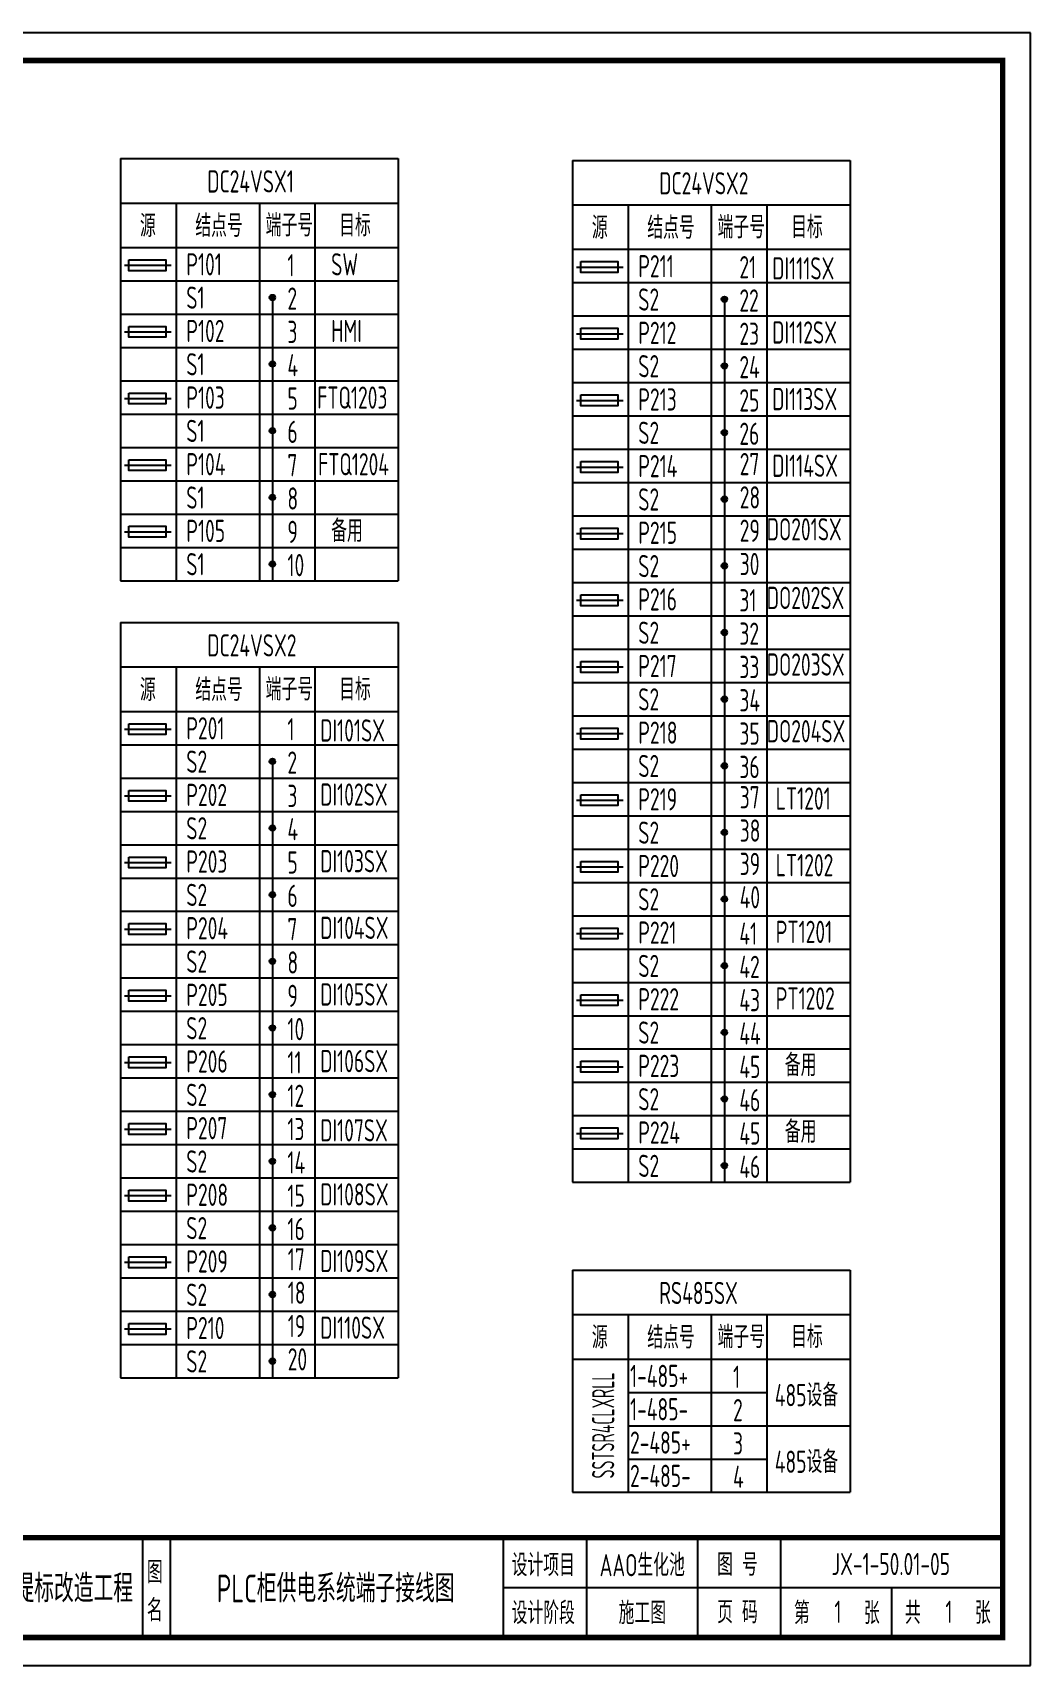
# Model space of a CAD drawing. Header units: millimetres. Extents: x 30557 to 235556, y -116603 to -73383.
# Drawn here: x 66181 to 67979, y -76323 to -73383 of the extents above; entities that cross this region are included whole.
import ezdxf
from ezdxf.enums import TextEntityAlignment as Align

# ---------------------------------------------------------------- set-up
doc = ezdxf.new("R2010")
doc.units = ezdxf.units.MM
doc.layers.add('_Drawing', color=7, linetype='Continuous', lineweight=25)
doc.layers.add('文本层', color=2, linetype='Continuous')
doc.styles.add('supcon', font='sceie.shx', dxfattribs={"width": 0.75, "height": 40, "bigfont": 'sceic.shx'})

# ---------------------------------------------------------------- blocks, each defined once
blk = doc.blocks.new('supcon图框')
at = {"linetype": 'Continuous'}
for p, q in [((6145.7, 4361.7), (1987.7, 4361.7)), ((6145.7, 1421.7), (6145.7, 4361.7)), ((1987.7, 1421.7), (6145.7, 1421.7))]:
    blk.add_line(p, q, dxfattribs=at)
for p, q in [((4545.7, 1651.7), (4545.7, 1471.7)), ((4595.7, 1651.7), (4595.7, 1471.7)), ((5195.7, 1651.7), (5195.7, 1471.7)), ((5345.7, 1651.7), (5345.7, 1471.7)), ((5545.7, 1651.7), (5545.7, 1471.7)), ((5695.7, 1651.7), (5695.7, 1471.7)), ((5195.7, 1561.7), (6095.7, 1561.7)), ((5895.7, 1561.7), (5895.7, 1471.7))]:
    blk.add_line(p, q)
at = {"linetype": 'Continuous', "const_width": 10}
blk.add_lwpolyline([(2195.7, 4311.7), (6095.7, 4311.7), (6095.7, 1471.7), (2195.7, 1471.7)], close=True, dxfattribs=at)
blk.add_lwpolyline([(2195.7, 1651.7), (6095.7, 1651.7)], dxfattribs=at)
at = {"style": 'supcon', "width": 0.75}
for s, p in [('设计项目', (5268, 1604.2)), ('图 号', (5618, 1604.2)), ('图', (4568.2, 1590.7)), ('名', (4568.2, 1522.9)), ('设计阶段', (5268, 1518.1)), ('施工图', (5446.5, 1518.1)), ('页 码', (5618, 1518.1)), ('第      张', (5797, 1518.1)), ('共      张', (5997, 1518.1))]:
    blk.add_text(s, height=40, dxfattribs=at).set_placement(p, align=Align.MIDDLE)

msp = doc.modelspace()

# ---------------------------------------------------------------- hatches: boundary and pattern name
h = msp.add_hatch(color=256)
h.dxf.hatch_style = 1
h.paths.add_polyline_path([(66618.3, -73859.8, 1), (66608.3, -73859.8, 1)])
h = msp.add_hatch(color=256)
h.dxf.hatch_style = 1
h.paths.add_polyline_path([(67432.6, -73863.1, 1), (67422.6, -73863.1, 1)])
h = msp.add_hatch(color=256)
h.dxf.hatch_style = 1
h.paths.add_polyline_path([(66618.3, -73979.8, 1), (66608.3, -73979.8, 1)])
h = msp.add_hatch(color=256)
h.dxf.hatch_style = 1
h.paths.add_polyline_path([(67432.6, -73983.1, 1), (67422.6, -73983.1, 1)])
h = msp.add_hatch(color=256)
h.dxf.hatch_style = 1
h.paths.add_polyline_path([(66618.3, -74099.8, 1), (66608.3, -74099.8, 1)])
h = msp.add_hatch(color=256)
h.dxf.hatch_style = 1
h.paths.add_polyline_path([(67432.6, -74103.1, 1), (67422.6, -74103.1, 1)])
h = msp.add_hatch(color=256)
h.dxf.hatch_style = 1
h.paths.add_polyline_path([(66618.3, -74219.8, 1), (66608.3, -74219.8, 1)])
h = msp.add_hatch(color=256)
h.dxf.hatch_style = 1
h.paths.add_polyline_path([(67432.6, -74223.1, 1), (67422.6, -74223.1, 1)])
h = msp.add_hatch(color=256)
h.dxf.hatch_style = 1
h.paths.add_polyline_path([(66618.3, -74339.8, 1), (66608.3, -74339.8, 1)])
h = msp.add_hatch(color=256)
h.dxf.hatch_style = 1
h.paths.add_polyline_path([(67432.6, -74343.1, 1), (67422.6, -74343.1, 1)])
h = msp.add_hatch(color=256)
h.dxf.hatch_style = 1
h.paths.add_polyline_path([(67432.6, -74463.1, 1), (67422.6, -74463.1, 1)])
h = msp.add_hatch(color=256)
h.dxf.hatch_style = 1
h.paths.add_polyline_path([(67432.6, -74583.1, 1), (67422.6, -74583.1, 1)])
h = msp.add_hatch(color=256)
h.dxf.hatch_style = 1
h.paths.add_polyline_path([(66618.3, -74695.2, 1), (66608.3, -74695.2, 1)])
h = msp.add_hatch(color=256)
h.dxf.hatch_style = 1
h.paths.add_polyline_path([(67432.6, -74703.1, 1), (67422.6, -74703.1, 1)])
h = msp.add_hatch(color=256)
h.dxf.hatch_style = 1
h.paths.add_polyline_path([(66618.3, -74815.2, 1), (66608.3, -74815.2, 1)])
h = msp.add_hatch(color=256)
h.dxf.hatch_style = 1
h.paths.add_polyline_path([(67432.6, -74823.1, 1), (67422.6, -74823.1, 1)])
h = msp.add_hatch(color=256)
h.dxf.hatch_style = 1
h.paths.add_polyline_path([(66618.3, -74935.2, 1), (66608.3, -74935.2, 1)])
h = msp.add_hatch(color=256)
h.dxf.hatch_style = 1
h.paths.add_polyline_path([(67432.6, -74943.1, 1), (67422.6, -74943.1, 1)])
h = msp.add_hatch(color=256)
h.dxf.hatch_style = 1
h.paths.add_polyline_path([(66618.3, -75055.2, 1), (66608.3, -75055.2, 1)])
h = msp.add_hatch(color=256)
h.dxf.hatch_style = 1
h.paths.add_polyline_path([(67432.6, -75063.1, 1), (67422.6, -75063.1, 1)])
h = msp.add_hatch(color=256)
h.dxf.hatch_style = 1
h.paths.add_polyline_path([(66618.3, -75175.2, 1), (66608.3, -75175.2, 1)])
h = msp.add_hatch(color=256)
h.dxf.hatch_style = 1
h.paths.add_polyline_path([(67432.6, -75183.1, 1), (67422.6, -75183.1, 1)])
h = msp.add_hatch(color=256)
h.dxf.hatch_style = 1
h.paths.add_polyline_path([(66618.3, -75295.2, 1), (66608.3, -75295.2, 1)])
h = msp.add_hatch(color=256)
h.dxf.hatch_style = 1
h.paths.add_polyline_path([(67432.6, -75303.1, 1), (67422.6, -75303.1, 1)])
h = msp.add_hatch(color=256)
h.dxf.hatch_style = 1
h.paths.add_polyline_path([(66618.3, -75415.2, 1), (66608.3, -75415.2, 1)])
h = msp.add_hatch(color=256)
h.dxf.hatch_style = 1
h.paths.add_polyline_path([(67432.6, -75423.1, 1), (67422.6, -75423.1, 1)])
h = msp.add_hatch(color=256)
h.dxf.hatch_style = 1
h.paths.add_polyline_path([(66618.3, -75535.2, 1), (66608.3, -75535.2, 1)])
h = msp.add_hatch(color=256)
h.dxf.hatch_style = 1
h.paths.add_polyline_path([(66618.3, -75655.2, 1), (66608.3, -75655.2, 1)])
h = msp.add_hatch(color=256)
h.dxf.hatch_style = 1
h.paths.add_polyline_path([(66618.3, -75775.2, 1), (66608.3, -75775.2, 1)])

# ---------------------------------------------------------------- linework, layer by layer
at = {"lineweight": -3}
for p, q in [((66339.7, -73609.8), (66839.7, -73609.8)), ((66339.7, -73609.8), (66339.7, -74369.8)), ((66839.7, -73609.8), (66839.7, -74369.8)), ((67154, -73613.1), (67654, -73613.1)), ((67154, -73613.1), (67154, -75453.1)), ((67654, -73613.1), (67654, -75453.1)), ((66339.7, -73689.8), (66839.7, -73689.8)), ((66439.7, -73689.8), (66439.7, -74369.8)), ((66589.7, -73689.8), (66589.7, -74369.8)), ((66689.7, -73689.8), (66689.7, -74369.8)), ((67154, -73693.1), (67654, -73693.1)), ((67254, -73693.1), (67254, -75453.1)), ((67404, -73693.1), (67404, -75453.1)), ((67504, -73693.1), (67504, -75453.1)), ((66339.7, -73769.8), (66839.7, -73769.8)), ((66339.7, -73769.8), (66839.7, -73769.8)), ((66339.7, -73769.8), (66839.7, -73769.8)), ((66339.7, -73829.8), (66839.7, -73829.8)), ((66339.7, -73889.8), (66839.7, -73889.8)), ((66339.7, -73889.8), (66839.7, -73889.8)), ((66339.7, -73949.8), (66839.7, -73949.8)), ((66339.7, -74009.8), (66839.7, -74009.8)), ((66339.7, -74009.8), (66839.7, -74009.8)), ((66339.7, -74069.8), (66839.7, -74069.8)), ((66339.7, -74129.8), (66839.7, -74129.8)), ((66339.7, -74129.8), (66839.7, -74129.8)), ((66339.7, -74189.8), (66839.7, -74189.8)), ((66339.7, -74249.8), (66839.7, -74249.8)), ((66339.7, -74309.8), (66839.7, -74309.8)), ((66339.7, -74369.8), (66839.7, -74369.8)), ((66339.7, -74369.8), (66839.7, -74369.8)), ((66339.7, -74445.2), (66839.7, -74445.2)), ((66339.7, -74445.2), (66339.7, -75805.2)), ((66839.7, -74445.2), (66839.7, -75805.2)), ((66339.7, -74525.2), (66839.7, -74525.2)), ((66439.7, -74525.2), (66439.7, -75805.2)), ((66589.7, -74525.2), (66589.7, -75805.2)), ((66689.7, -74525.2), (66689.7, -75805.2)), ((67154, -75611.4), (67654, -75611.4)), ((67154, -75611.4), (67154, -76011.4)), ((67654, -75611.4), (67654, -76011.4)), ((67154, -75691.4), (67654, -75691.4)), ((67254, -75691.4), (67254, -76011.4)), ((67404, -75691.4), (67404, -76011.4)), ((67504, -75691.4), (67504, -76011.4)), ((67154, -75771.4), (67654, -75771.4)), ((67154, -75771.4), (67654, -75771.4)), ((67154, -75771.4), (67654, -75771.4)), ((67254, -75831.4), (67504, -75831.4)), ((67254, -75891.4), (67654, -75891.4)), ((67254, -75891.4), (67654, -75891.4)), ((67254, -75951.4), (67504, -75951.4)), ((67154, -76011.4), (67654, -76011.4)), ((67154, -76011.4), (67654, -76011.4))]:
    msp.add_line(p, q, dxfattribs=at)
at = {"color": 7, "lineweight": -3}
for p, q in [((67154, -73773.1), (67654, -73773.1)), ((67154, -73773.1), (67654, -73773.1)), ((67154, -73833.1), (67654, -73833.1)), ((67154, -73893.1), (67654, -73893.1)), ((67154, -73893.1), (67654, -73893.1)), ((67154, -73953.1), (67654, -73953.1)), ((67154, -74013.1), (67654, -74013.1)), ((67154, -74013.1), (67654, -74013.1)), ((67154, -74073.1), (67654, -74073.1)), ((67154, -74133.1), (67654, -74133.1)), ((67154, -74133.1), (67654, -74133.1)), ((67154, -74193.1), (67654, -74193.1)), ((67154, -74253.1), (67654, -74253.1)), ((67154, -74253.1), (67654, -74253.1)), ((67154, -74313.1), (67654, -74313.1)), ((67154, -74373.1), (67654, -74373.1)), ((67154, -74373.1), (67654, -74373.1)), ((67154, -74433.1), (67654, -74433.1)), ((67154, -74493.1), (67654, -74493.1)), ((67154, -74493.1), (67654, -74493.1)), ((67154, -74553.1), (67654, -74553.1)), ((66339.7, -74605.2), (66839.7, -74605.2)), ((66339.7, -74605.2), (66839.7, -74605.2)), ((67154, -74613.1), (67654, -74613.1)), ((67154, -74613.1), (67654, -74613.1)), ((66339.7, -74665.2), (66839.7, -74665.2)), ((67154, -74673.1), (67654, -74673.1)), ((66339.7, -74725.2), (66839.7, -74725.2)), ((66339.7, -74725.2), (66839.7, -74725.2)), ((67154, -74733.1), (67654, -74733.1)), ((67154, -74733.1), (67654, -74733.1)), ((67154, -74733.1), (67654, -74733.1)), ((66339.7, -74785.2), (66839.7, -74785.2)), ((67154, -74793.1), (67654, -74793.1)), ((66339.7, -74845.2), (66839.7, -74845.2)), ((66339.7, -74845.2), (66839.7, -74845.2)), ((67154, -74853.1), (67654, -74853.1)), ((66339.7, -74905.2), (66839.7, -74905.2)), ((67154, -74913.1), (67654, -74913.1)), ((66339.7, -74965.2), (66839.7, -74965.2)), ((66339.7, -74965.2), (66839.7, -74965.2)), ((67154, -74973.1), (67654, -74973.1)), ((67154, -74973.1), (67654, -74973.1)), ((66339.7, -75025.2), (66839.7, -75025.2)), ((67154, -75033.1), (67654, -75033.1)), ((66339.7, -75085.2), (66839.7, -75085.2)), ((66339.7, -75085.2), (66839.7, -75085.2)), ((67154, -75093.1), (67654, -75093.1)), ((66339.7, -75145.2), (66839.7, -75145.2)), ((67154, -75153.1), (67654, -75153.1)), ((66339.7, -75205.2), (66839.7, -75205.2)), ((66339.7, -75205.2), (66839.7, -75205.2)), ((67154, -75213.1), (67654, -75213.1)), ((66339.7, -75265.2), (66839.7, -75265.2)), ((67154, -75273.1), (67654, -75273.1)), ((66339.7, -75325.2), (66839.7, -75325.2)), ((66339.7, -75325.2), (66839.7, -75325.2)), ((67154, -75333.1), (67654, -75333.1)), ((67154, -75333.1), (67654, -75333.1)), ((66339.7, -75385.2), (66839.7, -75385.2)), ((67154, -75393.1), (67654, -75393.1)), ((66339.7, -75445.2), (66839.7, -75445.2)), ((66339.7, -75445.2), (66839.7, -75445.2)), ((67154, -75453.1), (67654, -75453.1)), ((67154, -75453.1), (67654, -75453.1)), ((66339.7, -75505.2), (66839.7, -75505.2)), ((66339.7, -75565.2), (66839.7, -75565.2)), ((66339.7, -75565.2), (66839.7, -75565.2)), ((66339.7, -75565.2), (66839.7, -75565.2)), ((66339.7, -75625.2), (66839.7, -75625.2)), ((66339.7, -75685.2), (66839.7, -75685.2)), ((66339.7, -75745.2), (66839.7, -75745.2)), ((66339.7, -75805.2), (66839.7, -75805.2)), ((66339.7, -75805.2), (66839.7, -75805.2))]:
    msp.add_line(p, q, dxfattribs=at)
for p, q in [((66347, -73801.7), (66430.9, -73801.7)), ((67161.3, -73805.1), (67245.2, -73805.1)), ((67161.3, -73805.1), (67245.2, -73805.1)), ((66347, -73921.7), (66430.9, -73921.7)), ((67161.3, -73925.1), (67245.2, -73925.1)), ((67161.3, -73925.1), (67245.2, -73925.1)), ((66347, -74041.7), (66430.9, -74041.7)), ((67161.3, -74045.1), (67245.2, -74045.1)), ((67161.3, -74045.1), (67245.2, -74045.1)), ((66347, -74161.7), (66430.9, -74161.7)), ((67161.3, -74165.1), (67245.2, -74165.1)), ((66347, -74281.7), (66430.9, -74281.7)), ((67161.3, -74285.1), (67245.2, -74285.1)), ((67161.3, -74405.1), (67245.2, -74405.1)), ((67161.3, -74525.1), (67245.2, -74525.1)), ((66347, -74637.2), (66430.9, -74637.2)), ((66347, -74637.2), (66430.9, -74637.2)), ((67161.3, -74645.1), (67245.2, -74645.1)), ((66347, -74757.2), (66430.9, -74757.2)), ((66347, -74757.2), (66430.9, -74757.2)), ((67161.3, -74765.1), (67245.2, -74765.1)), ((66347, -74877.2), (66430.9, -74877.2)), ((66347, -74877.2), (66430.9, -74877.2)), ((67161.3, -74885.1), (67245.2, -74885.1)), ((66347, -74997.2), (66430.9, -74997.2)), ((67161.3, -75005.1), (67245.2, -75005.1)), ((67161.3, -75005.1), (67245.2, -75005.1)), ((66347, -75117.2), (66430.9, -75117.2)), ((67161.3, -75125.1), (67245.2, -75125.1)), ((67161.3, -75125.1), (67245.2, -75125.1)), ((66347, -75237.2), (66430.9, -75237.2)), ((67161.3, -75245.1), (67245.2, -75245.1)), ((67161.3, -75245.1), (67245.2, -75245.1)), ((66347, -75357.2), (66430.9, -75357.2)), ((67161.3, -75365.1), (67245.2, -75365.1)), ((67161.3, -75365.1), (67245.2, -75365.1)), ((66347, -75477.2), (66430.9, -75477.2)), ((66347, -75597.2), (66430.9, -75597.2)), ((66347, -75717.2), (66430.9, -75717.2))]:
    msp.add_line(p, q)
at = {"color": 3, "linetype": 'Continuous'}
msp.add_line((66613.3, -73859.8), (66613.3, -74369.8), dxfattribs=at)
at = {"color": 3}
for p, q in [((67427.6, -73863.1), (67427.6, -75453.1)), ((66613.3, -74695.2), (66613.3, -75805.2))]:
    msp.add_line(p, q, dxfattribs=at)
for points in [[(66354.5, -73791.9), (66421.2, -73791.9), (66421.2, -73811.6), (66354.5, -73811.6)], [(67168.8, -73795.3), (67235.5, -73795.3), (67235.5, -73814.9), (67168.8, -73814.9)], [(67168.8, -73795.3), (67235.5, -73795.3), (67235.5, -73814.9), (67168.8, -73814.9)], [(66354.5, -73911.9), (66421.2, -73911.9), (66421.2, -73931.6), (66354.5, -73931.6)], [(67168.8, -73915.3), (67235.5, -73915.3), (67235.5, -73934.9), (67168.8, -73934.9)], [(67168.8, -73915.3), (67235.5, -73915.3), (67235.5, -73934.9), (67168.8, -73934.9)], [(66354.5, -74031.9), (66421.2, -74031.9), (66421.2, -74051.6), (66354.5, -74051.6)], [(67168.8, -74035.3), (67235.5, -74035.3), (67235.5, -74054.9), (67168.8, -74054.9)], [(67168.8, -74035.3), (67235.5, -74035.3), (67235.5, -74054.9), (67168.8, -74054.9)], [(66354.5, -74151.9), (66421.2, -74151.9), (66421.2, -74171.6), (66354.5, -74171.6)], [(67168.8, -74155.3), (67235.5, -74155.3), (67235.5, -74174.9), (67168.8, -74174.9)], [(66354.5, -74271.9), (66421.2, -74271.9), (66421.2, -74291.6), (66354.5, -74291.6)], [(67168.8, -74275.3), (67235.5, -74275.3), (67235.5, -74294.9), (67168.8, -74294.9)], [(67168.8, -74395.3), (67235.5, -74395.3), (67235.5, -74414.9), (67168.8, -74414.9)], [(67168.8, -74515.3), (67235.5, -74515.3), (67235.5, -74534.9), (67168.8, -74534.9)], [(66354.5, -74627.4), (66421.2, -74627.4), (66421.2, -74647), (66354.5, -74647)], [(66354.5, -74627.4), (66421.2, -74627.4), (66421.2, -74647), (66354.5, -74647)], [(67168.8, -74635.3), (67235.5, -74635.3), (67235.5, -74654.9), (67168.8, -74654.9)], [(66354.5, -74747.4), (66421.2, -74747.4), (66421.2, -74767), (66354.5, -74767)], [(66354.5, -74747.4), (66421.2, -74747.4), (66421.2, -74767), (66354.5, -74767)], [(67168.8, -74755.3), (67235.5, -74755.3), (67235.5, -74774.9), (67168.8, -74774.9)], [(66354.5, -74867.4), (66421.2, -74867.4), (66421.2, -74887), (66354.5, -74887)], [(66354.5, -74867.4), (66421.2, -74867.4), (66421.2, -74887), (66354.5, -74887)], [(67168.8, -74875.3), (67235.5, -74875.3), (67235.5, -74894.9), (67168.8, -74894.9)], [(66354.5, -74987.4), (66421.2, -74987.4), (66421.2, -75007), (66354.5, -75007)], [(67168.8, -74995.3), (67235.5, -74995.3), (67235.5, -75014.9), (67168.8, -75014.9)], [(67168.8, -74995.3), (67235.5, -74995.3), (67235.5, -75014.9), (67168.8, -75014.9)], [(66354.5, -75107.4), (66421.2, -75107.4), (66421.2, -75127), (66354.5, -75127)], [(67168.8, -75115.3), (67235.5, -75115.3), (67235.5, -75134.9), (67168.8, -75134.9)], [(67168.8, -75115.3), (67235.5, -75115.3), (67235.5, -75134.9), (67168.8, -75134.9)], [(66354.5, -75227.4), (66421.2, -75227.4), (66421.2, -75247), (66354.5, -75247)], [(67168.8, -75235.3), (67235.5, -75235.3), (67235.5, -75254.9), (67168.8, -75254.9)], [(67168.8, -75235.3), (67235.5, -75235.3), (67235.5, -75254.9), (67168.8, -75254.9)], [(66354.5, -75347.4), (66421.2, -75347.4), (66421.2, -75367), (66354.5, -75367)], [(67168.8, -75355.3), (67235.5, -75355.3), (67235.5, -75374.9), (67168.8, -75374.9)], [(67168.8, -75355.3), (67235.5, -75355.3), (67235.5, -75374.9), (67168.8, -75374.9)], [(66354.5, -75467.4), (66421.2, -75467.4), (66421.2, -75487), (66354.5, -75487)], [(66354.5, -75587.4), (66421.2, -75587.4), (66421.2, -75607), (66354.5, -75607)], [(66354.5, -75707.4), (66421.2, -75707.4), (66421.2, -75727), (66354.5, -75727)]]:
    msp.add_lwpolyline(points, close=True)
for centre in [(66613.3, -73859.8), (67427.6, -73863.1), (66613.3, -73979.8), (67427.6, -73983.1), (66613.3, -74099.8), (67427.6, -74103.1), (66613.3, -74219.8), (67427.6, -74223.1), (66613.3, -74339.8), (67427.6, -74343.1), (67427.6, -74463.1), (67427.6, -74583.1), (66613.3, -74695.2), (67427.6, -74703.1), (66613.3, -74815.2), (67427.6, -74823.1), (66613.3, -74935.2), (67427.6, -74943.1), (66613.3, -75055.2), (67427.6, -75063.1), (66613.3, -75175.2), (67427.6, -75183.1), (66613.3, -75295.2), (67427.6, -75303.1), (66613.3, -75415.2), (67427.6, -75423.1), (66613.3, -75535.2), (66613.3, -75655.2), (66613.3, -75775.2)]:
    msp.add_circle(centre, 5)

# ---------------------------------------------------------------- block references
msp.add_blockref('supcon图框', (61833.2, -77744.7))

# ---------------------------------------------------------------- texts
at = {"style": 'supcon', "width": 0.75}
for s, p in [('P101', (66458.1, -73820.1)), ('SW', (66719.1, -73820.1)), ('P211', (67272.4, -73823.5)), ('DI111SX', (67513.8, -73827.4)), ('S1', (66458.1, -73880.1)), ('S2', (67272.4, -73883.5)), ('P102', (66458.1, -73940.1)), ('HMI', (66719.1, -73940.1)), ('P212', (67272.4, -73943.5)), ('DI112SX', (67513.8, -73942.8)), ('S1', (66458.1, -74000.1)), ('S2', (67272.4, -74003.5)), ('P103', (66458.1, -74060.1)), ('FTQ1203', (66693.9, -74060.1)), ('P213', (67272.4, -74063.5)), ('DI113SX', (67513.8, -74062.8)), ('S1', (66458.1, -74120.1)), ('S2', (67272.4, -74123.5)), ('P104', (66458.1, -74180.1)), ('FTQ1204', (66695.5, -74180.1)), ('P214', (67272.4, -74183.5)), ('DI114SX', (67513.8, -74182.8)), ('S1', (66458.1, -74240.1)), ('S2', (67272.4, -74243.5)), ('P105', (66458.1, -74300.1)), ('备用', (66719.1, -74300.1)), ('P215', (67272.4, -74303.5)), ('DO201SX', (67504, -74297.3)), ('S1', (66458.1, -74360.1)), ('S2', (67272.4, -74363.5)), ('DO202SX', (67504, -74420.8)), ('P216', (67272.4, -74423.5)), ('S2', (67272.4, -74483.5)), ('P217', (67272.4, -74543.5)), ('DO203SX', (67504, -74540.8)), ('S2', (67272.4, -74603.5)), ('P201', (66458.1, -74655.6)), ('DI101SX', (66699.5, -74659.5)), ('P218', (67272.4, -74663.5)), ('DO204SX', (67504, -74660.8)), ('S2', (66458.1, -74715.6)), ('S2', (67272.4, -74723.5)), ('P202', (66458.1, -74775.6)), ('DI102SX', (66699.5, -74774.9)), ('P219', (67272.4, -74783.5)), ('LT1201', (67520.1, -74782.1)), ('S2', (66458.1, -74835.6)), ('S2', (67272.4, -74843.5)), ('P203', (66458.1, -74895.6)), ('DI103SX', (66699.5, -74894.9)), ('P220', (67272.4, -74903.5)), ('LT1202', (67520.1, -74902.1)), ('S2', (66458.1, -74955.6)), ('S2', (67272.4, -74963.5)), ('P204', (66458.1, -75015.6)), ('DI104SX', (66699.5, -75014.9)), ('P221', (67272.4, -75023.5)), ('PT1201', (67520.1, -75022.1)), ('S2', (66458.1, -75075.6)), ('S2', (67272.4, -75083.5)), ('P205', (66458.1, -75135.6)), ('DI105SX', (66699.5, -75134.9)), ('P222', (67272.4, -75143.5)), ('PT1202', (67520.1, -75142.1)), ('S2', (66458.1, -75195.6)), ('S2', (67272.4, -75203.5)), ('P206', (66458.1, -75255.6)), ('DI106SX', (66699.5, -75254.9)), ('P223', (67272.4, -75263.5)), ('备用', (67536.5, -75262.1)), ('S2', (66458.1, -75315.6)), ('S2', (67272.4, -75323.5)), ('P207', (66458.1, -75375.6)), ('DI107SX', (66699.5, -75379.5)), ('P224', (67272.4, -75383.5)), ('备用', (67536.5, -75382.1)), ('S2', (66458.1, -75435.6)), ('S2', (67272.4, -75443.5)), ('P208', (66458.1, -75495.6)), ('DI108SX', (66699.5, -75494.9)), ('S2', (66458.1, -75555.6)), ('P209', (66458.1, -75615.6)), ('DI109SX', (66699.5, -75614.9)), ('S2', (66458.1, -75675.6)), ('P210', (66458.1, -75735.6)), ('DI110SX', (66699.5, -75734.9)), ('S2', (66458.1, -75795.6)), ('1-485+', (67257.6, -75821.8)), ('485设备', (67518.4, -75856.4)), ('1-485-', (67257.6, -75881.8)), ('2-485+', (67257.6, -75941.8)), ('485设备', (67518.4, -75976.4)), ('2-485-', (67257.6, -76001.8))]:
    msp.add_text(s, height=40, dxfattribs=at).set_placement(p)
at = {"color": 3, "style": 'supcon', "width": 0.75}
for s, p in [('AAO生化池', (67279.6, -76140.5)), ('1', (67632.1, -76226.6))]:
    msp.add_text(s, height=40, dxfattribs=at).set_placement(p, align=Align.MIDDLE)
at = {"layer": '_Drawing', "color": 3, "style": 'supcon', "width": 0.75}
for s, height, p in [('JX-1-50.01-05', 40, (67727.4, -76140.5)), ('嘉兴市联合污水处理厂提标改造工程', 50, (66077.2, -76181.9)), ('PLC柜供电系统端子接线图', 50, (66727.2, -76181.9)), ('1', 40, (67832.1, -76226.6))]:
    msp.add_text(s, height=height, dxfattribs=at).set_placement(p, align=Align.MIDDLE)
at = {"layer": '文本层', "color": 0, "style": 'supcon', "width": 0.75}
for s, p in [('DC24VSX1', (66495.9, -73670.8)), ('DC24VSX2', (67310.2, -73674.2)), ('目标', (66733.6, -73749.9)), ('源', (66374.5, -73750.8)), ('结点号 ', (66474.3, -73750.8)), ('端子号', (66601, -73749.9)), ('源', (67188.8, -73754.2)), ('结点号 ', (67288.6, -73754.2)), ('端子号', (67415.3, -73753.3)), ('目标', (67547.9, -73753.3)), ('1', (66640.3, -73821.8)), ('2', (66640.3, -73881.8)), ('3', (66640.3, -73941.8)), ('4', (66640.3, -74001.8)), ('5', (66640.3, -74061.8)), ('6', (66640.3, -74121.8)), ('27', (67455.2, -74179.8)), ('28', (67455.2, -74239.8)), ('29', (67455.2, -74299.8)), ('30', (67455.2, -74359.8)), ('DC24VSX2', (66495.9, -74506.3)), ('源', (66374.5, -74586.3)), ('结点号 ', (66474.3, -74586.3)), ('端子号', (66601, -74585.4)), ('目标', (66733.6, -74585.4)), ('37', (67455.2, -74779.8)), ('38', (67455.2, -74839.8)), ('39', (67455.2, -74899.8)), ('40', (67455.2, -74959.8)), ('17', (66640.9, -75611.9)), ('18', (66640.9, -75671.9)), ('RS485SX', (67310.2, -75672.4)), ('19', (66640.9, -75731.9)), ('源', (67188.8, -75752.4)), ('结点号 ', (67288.6, -75752.5)), ('端子号', (67415.3, -75751.6)), ('目标', (67547.9, -75751.5)), ('20', (66640.9, -75791.9)), ('1', (67443.2, -75823.4)), ('2', (67443.2, -75883.4)), ('3', (67443.2, -75943.4)), ('4', (67443.2, -76003.4))]:
    msp.add_text(s, height=40, dxfattribs=at).set_placement(p)
at = {"layer": '文本层', "color": 7, "style": 'supcon', "width": 0.75}
for s, p in [('21', (67454.6, -73825.2)), ('22', (67454.6, -73885.2)), ('23', (67454.6, -73945.2)), ('24', (67454.6, -74005.2)), ('25', (67454.6, -74065.2)), ('26', (67454.6, -74125.2)), ('7', (66640.3, -74181.8)), ('8', (66640.3, -74241.8)), ('9', (66640.3, -74301.8)), ('10', (66640.3, -74361.8)), ('31', (67454.6, -74425.2)), ('32', (67454.6, -74485.2)), ('33', (67454.6, -74545.2)), ('34', (67454.6, -74605.2)), ('1', (66640.3, -74657.3)), ('35', (67454.6, -74665.2)), ('2', (66640.3, -74717.3)), ('36', (67454.6, -74725.2)), ('3', (66640.3, -74777.3)), ('4', (66640.3, -74837.3)), ('5', (66640.3, -74897.3)), ('6', (66640.3, -74957.3)), ('7', (66640.3, -75017.3)), ('41', (67454.6, -75025.2)), ('8', (66640.3, -75077.3)), ('42', (67454.6, -75085.2)), ('9', (66640.3, -75137.3)), ('43', (67454.6, -75145.2)), ('10', (66640.3, -75197.3)), ('44', (67454.6, -75205.2)), ('11', (66640.3, -75257.3)), ('45', (67454.6, -75265.2)), ('12', (66640.3, -75317.3)), ('46', (67454.6, -75325.2)), ('13', (66640.3, -75377.3)), ('45', (67454.6, -75385.2)), ('14', (66640.3, -75437.3)), ('46', (67454.6, -75445.2)), ('15', (66640.3, -75497.3)), ('16', (66640.3, -75557.3))]:
    msp.add_text(s, height=40, dxfattribs=at).set_placement(p)
at = {"layer": '文本层', "color": 7, "style": 'supcon', "width": 0.6}
msp.add_text('SSTSR4CLXRLL', height=40, rotation=90, dxfattribs=at).set_placement((67229.2, -75986.5))

doc.saveas('drawing.dxf')
